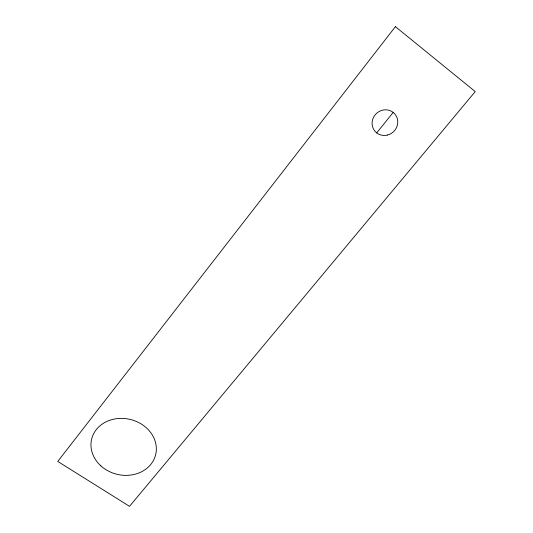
<?xml version="1.0" encoding="UTF-8"?>
<svg xmlns="http://www.w3.org/2000/svg" width="533" height="533" viewBox="0 0 533 533"><rect width="100%" height="100%" fill="white"/><g stroke="black" fill="none" stroke-linecap="round" stroke-linejoin="round"><path stroke-width="0.8" d="M376.704 132.897L393.201 112.403M395.413 26.65L57.764 461.425L129.519 506.35L475.236 91.589L395.413 26.65M100.93 465.922A32.946 28.222 13.6 0 0 155.383 455.708A32.946 28.222 13.6 0 0 114.642 418.991A32.946 28.222 13.6 0 0 100.93 465.922M387.484 135.049A13.165 12.499 -44.1 0 0 394.553 113.642A13.165 12.499 -44.1 0 0 372.747 119.185A13.165 12.499 -44.1 0 0 387.484 135.049"/></g></svg>
